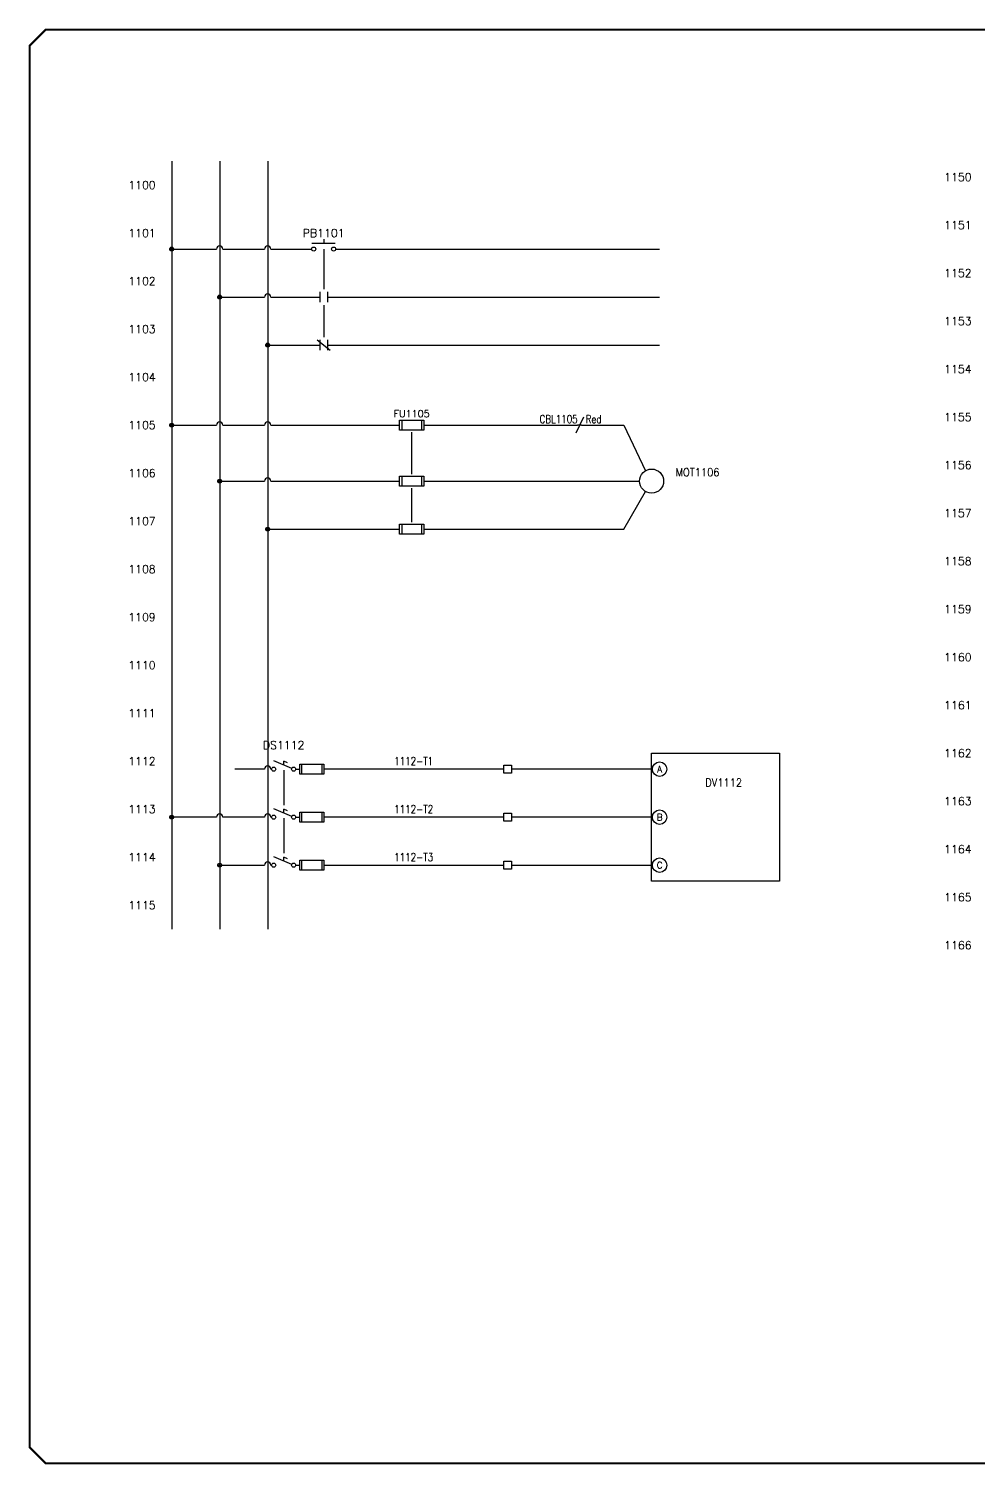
# Model space of a CAD drawing. Header units: inches. Extents: x 0 to 33.5, y 0 to 22.4.
# Drawn here: x 0.02 to 14.85, y 0.02 to 22.44 of the extents above; entities that cross this region are included whole.
import ezdxf
from ezdxf.enums import TextEntityAlignment as Align

# ---------------------------------------------------------------- set-up
doc = ezdxf.new("R2010")
doc.units = ezdxf.units.IN
doc.header["$MEASUREMENT"] = 0
for name, color, linetype in [('BLK_', 7, 'Continuous'), ('BRN_', 7, 'Continuous'), ('GRY_', 7, 'Continuous'), ('LINK', 9, 'Continuous'), ('MISC', 7, 'Continuous'), ('SYMS', 7, 'Continuous'), ('TAGS', 150, 'Continuous'), ('TERMS', 123, 'Continuous'), ('TITLE', 7, 'Continuous'), ('WIREFIXED', 7, 'Continuous'), ('WIRES', 7, 'Continuous')]:
    doc.layers.add(name, color=color, linetype=linetype)
doc.styles.add('ITALIC', font='ITALIC')
doc.styles.add('SIMPLEX', font='SIMPLEX')
doc.styles.add('WD', font='romans.shx')

# ---------------------------------------------------------------- blocks, each defined once
blk = doc.blocks.new('NO_NUM_acade_title')
at = {"layer": 'TITLE', "const_width": 0.0312}
blk.add_lwpolyline([(30.594, 0.281), (30.594, 22.177), (30.344, 22.427), (0.281, 22.427), (0.031, 22.177), (0.031, 0.281), (0.281, 0.031), (30.344, 0.031)], close=True, dxfattribs=at)
at = {"layer": 'TITLE', "color": 1, "style": 'ITALIC'}
for tag, height, p in [('TITLE#1', 0.125, (32.156, 3.406)), ('TITLE#2', 0.125, (32.156, 3.204)), ('TITLE#3', 0.125, (32.156, 3.001)), ('TITLE#4', 0.125, (32.156, 2.799)), ('DWG#', 0.2, (32.156, 0.826))]:
    blk.add_attdef(tag, text='', height=height, dxfattribs=at).set_placement(p, align=Align.CENTER)
at = {"layer": 'TITLE', "color": 1, "style": 'SIMPLEX'}
blk.add_attdef('CAD#', (30.826, 1.958), '', height=0.0938, rotation=90, dxfattribs=at)
at = {"layer": 'TITLE', "color": 1}
for tag, p, height, style in [('ENGINEER', (31.237, 1.958), 0.0938, 'ITALIC'), ('CHKDBY', (32.424, 1.958), 0.0938, 'ITALIC'), ('JOB#', (31.464, 1.644), 0.0938, 'SIMPLEX'), ('DRAWNBY', (32.494, 1.644), 0.0938, 'ITALIC'), ('SCALE', (31.353, 1.344), 0.0938, 'SIMPLEX'), ('DATE', (32.408, 1.344), 0.0938, 'SIMPLEX'), ('SHTS', (32.532, 0.25), 0.2, 'ITALIC')]:
    blk.add_attdef(tag, p, '', height=height, dxfattribs=dict(at, style=style))
at = {"layer": 'TITLE', "color": 1, "style": 'ITALIC'}
blk.add_attdef('SH#', text='', height=0.2, dxfattribs=at).set_placement((31.881, 0.25), align=Align.RIGHT)
at = {"layer": 'TITLE', "color": 7, "flags": 9}
blk.add_attdef('WD_TB', (31.219, 0.031), '', height=0.125, dxfattribs=at)
blk = doc.blocks.new('WD_MLRH')
at = {"style": 'WD'}
blk.add_attdef('RUNGFIRST', text='', height=0.125, dxfattribs=at).set_placement((-0.25, 0), align=Align.MIDDLE_RIGHT)
at = {"style": 'WD', "flags": 1}
for tag, p in [('RUNGHORV', (-0.25, -0.127)), ('RUNGDIST', (-0.25, -0.2)), ('RUNGCNT', (-0.25, -0.237)), ('RUNGINC', (-0.25, -0.163)), ('WIRE-START', (-0.25, -0.356)), ('WIRE-GSUF', (-0.25, -0.396)), ('PH3SPACE', (-0.25, -0.437)), ('WIREMODE', (-0.25, -0.281)), ('WIREFMT', (-0.25, -0.321))]:
    blk.add_attdef(tag, text='', height=0.025, dxfattribs=at).set_placement(p, align=Align.RIGHT)
blk = doc.blocks.new('WDDOT')
for radius in [0.03, 0.0187, 0.00929]:
    blk.add_circle((0, 0), radius)
blk = doc.blocks.new('HPB11')
for p, q in [((-0.185, 0.094), (0.18, 0.094)), ((0, 0.156), (0, 0.094))]:
    blk.add_line(p, q)
for centre in [(-0.155, 0), (0.155, 0)]:
    blk.add_circle(centre, 0.0322)
at = {"style": 'WD', "width": 0.7}
for tag, p in [('INST', (0, 0.826)), ('LOC', (0, 0.656)), ('DESC1', (0, 0.5)), ('DESC2', (0, 0.344)), ('XREF', (0, -0.219))]:
    blk.add_attdef(tag, text='', height=0.125, dxfattribs=at).set_placement(p, align=Align.CENTER)
at = {"style": 'WD'}
blk.add_attdef('TAG1', text='', height=0.125, dxfattribs=at).set_placement((0, 0.188), align=Align.CENTER)
for tag, p in [('X2LINK', (0, 0.219)), ('X8LINK', (0, 0))]:
    blk.add_attdef(tag, p, '', height=0.01, dxfattribs=at)
for tag, p, height, flags in [('X4TERM01', (-0.188, 0), 0.0125, 1), ('X1TERM02', (0.188, 0), 0.0125, 1), ('FAMILY', (0.205, 0.152), 0.01, 9), ('CONTACT', (0.205, 0.136), 0.01, 1)]:
    blk.add_attdef(tag, p, '', height=height, dxfattribs=dict(at, flags=flags))
at = {"linetype": 'Continuous', "style": 'WD', "flags": 9}
for tag, p in [('ASSYCODE', (0.23, 0.071)), ('MFG', (0.228, 0.089)), ('CAT', (0.23, 0.108))]:
    blk.add_attdef(tag, text='', height=0.01, dxfattribs=at).set_placement(p, align=Align.CENTER)
at = {"linetype": 'Continuous', "style": 'WD', "flags": 8}
blk.add_attdef('TERM01', text='', height=0.125, dxfattribs=at).set_placement((-0.25, -0.031), align=Align.TOP_RIGHT)
blk.add_attdef('TERM02', text='', height=0.125, dxfattribs=at).set_placement((0.25, -0.031), align=Align.TOP_LEFT)
blk = doc.blocks.new('HCR21')
at = {"linetype": 'Continuous'}
for p, q in [((-0.062, 0.08), (-0.062, -0.08)), ((0.062, 0.08), (0.062, -0.08))]:
    blk.add_line(p, q, dxfattribs=at)
at = {"style": 'WD'}
for tag, width, p in [('INST', 0.7, (0, 0.451)), ('TAG2', 0.9, (0, 0.125)), ('LOC', 0.7, (0, 0.281)), ('XREF', 0.7, (0, -0.297)), ('DESC1', 0.7, (0, -0.449)), ('DESC2', 0.7, (0, -0.597)), ('DESC3', 0.7, (0, -0.744))]:
    blk.add_attdef(tag, text='', height=0.125, dxfattribs=dict(at, width=width)).set_placement(p, align=Align.CENTER)
for tag, p, height, flags in [('X4TERM01', (-0.062, 0), 0.0125, 1), ('X1TERM02', (0.062, 0), 0.0125, 1), ('FAMILY', (0.097, 0.053), 0.01, 9), ('CONTACT', (0.097, 0.036), 0.01, 1)]:
    blk.add_attdef(tag, p, '', height=height, dxfattribs=dict(at, flags=flags))
for tag, p in [('X2LINK', (0, 0.125)), ('X8LINK', (0, -0.125))]:
    blk.add_attdef(tag, p, '', height=0.01, dxfattribs=at)
at = {"linetype": 'Continuous', "style": 'WD', "flags": 8}
blk.add_attdef('TERM01', text='', height=0.125, dxfattribs=at).set_placement((-0.125, -0.016), align=Align.TOP_RIGHT)
blk.add_attdef('TERM02', text='', height=0.125, dxfattribs=at).set_placement((0.125, -0.016), align=Align.TOP_LEFT)
blk = doc.blocks.new('HCR22')
at = {"linetype": 'Continuous'}
for p, q in [((-0.1, 0.08), (0.1, -0.08)), ((-0.062, 0.08), (-0.062, -0.08)), ((0.062, 0.08), (0.062, -0.08))]:
    blk.add_line(p, q, dxfattribs=at)
at = {"style": 'WD'}
for tag, width, p in [('INST', 0.7, (0, 0.451)), ('TAG2', 0.9, (0, 0.125)), ('LOC', 0.7, (0, 0.281)), ('XREF', 0.7, (0, -0.297)), ('DESC1', 0.7, (0, -0.449)), ('DESC2', 0.7, (0, -0.597)), ('DESC3', 0.7, (0, -0.744))]:
    blk.add_attdef(tag, text='', height=0.125, dxfattribs=dict(at, width=width)).set_placement(p, align=Align.CENTER)
for tag, p, height, flags in [('X4TERM01', (-0.062, 0), 0.0125, 1), ('X1TERM02', (0.062, 0), 0.0125, 1), ('FAMILY', (0.097, 0.036), 0.01, 9), ('CONTACT', (0.097, 0.02), 0.01, 1)]:
    blk.add_attdef(tag, p, '', height=height, dxfattribs=dict(at, flags=flags))
for tag, p in [('X2LINK', (0, 0.125)), ('X8LINK', (0, -0.125))]:
    blk.add_attdef(tag, p, '', height=0.01, dxfattribs=at)
at = {"linetype": 'Continuous', "style": 'WD', "flags": 8}
blk.add_attdef('TERM01', text='', height=0.125, dxfattribs=at).set_placement((-0.125, -0.016), align=Align.TOP_RIGHT)
blk.add_attdef('TERM02', text='', height=0.125, dxfattribs=at).set_placement((0.125, -0.016), align=Align.TOP_LEFT)
blk = doc.blocks.new('HMO13')
blk.add_circle((0, 0), 0.188)
at = {"style": 'WD'}
for tag, p, width in [('INST', (0.381, 0.403), 0.7), ('LOC', (0.381, 0.234), 0.7), ('TAG1', (0.375, 0.077), 0.9), ('DESC1', (0.376, -0.079), 0.9), ('DESC2', (0.376, -0.235), 0.9), ('RATING3', (0.375, -0.548), 0.8), ('DESC3', (0.376, -0.391), 0.9), ('RATING4', (0.375, -0.704), 0.8), ('WDTAGALT', (0.375, -0.875), 0.7)]:
    blk.add_attdef(tag, p, '', height=0.125, dxfattribs=dict(at, width=width))
at = {"style": 'WD', "width": 0.8}
blk.add_attdef('RATING1', text='', height=0.1, dxfattribs=at).set_placement((0, 0), align=Align.CENTER)
at = {"style": 'WD', "flags": 1}
for tag, p in [('X4TERM02', (-0.188, 0)), ('X0TERM01', (-0.094, 0.162)), ('X0TERM03', (-0.094, -0.162)), ('X0TERM04', (0.133, -0.133))]:
    blk.add_attdef(tag, p, '', height=0.0125, dxfattribs=at)
at = {"linetype": 'Continuous', "style": 'WD', "flags": 9}
blk.add_attdef('ASSYCODE', text='', height=0.01, dxfattribs=at).set_placement((0, 0.125), align=Align.CENTER)
at = {"style": 'WD', "flags": 9}
blk.add_attdef('FAMILY', text='', height=0.01, dxfattribs=at).set_placement((-0.005, 0.17), align=Align.CENTER)
at = {"linetype": 'Continuous', "style": 'WD', "flags": 1}
for tag, p in [('MFG', (0, 0.14)), ('CAT', (0, 0.159))]:
    blk.add_attdef(tag, text='', height=0.01, dxfattribs=at).set_placement(p, align=Align.MIDDLE)
at = {"style": 'WD', "width": 0.8}
blk.add_attdef('RATING2', text='', height=0.1, dxfattribs=at).set_placement((0, -0.031), align=Align.TOP_CENTER)
blk = doc.blocks.new('HFU1')
for p, q in [((-0.188, -0.078), (-0.188, 0.078)), ((-0.188, 0.078), (0.188, 0.078)), ((-0.156, 0.078), (-0.156, -0.078)), ((0.156, 0.078), (0.156, -0.078)), ((0.188, 0.078), (0.188, -0.078)), ((0.188, -0.078), (-0.188, -0.078))]:
    blk.add_line(p, q)
at = {"style": 'WD'}
blk.add_attdef('TAG1', text='', height=0.109, dxfattribs=at).set_placement((0, 0.125), align=Align.CENTER)
at = {"style": 'WD', "width": 0.7}
for tag, p in [('INST', (0, 0.366)), ('LOC', (0, 0.281)), ('DESC1', (0.008, -0.228)), ('DESC2', (0.008, -0.322)), ('DESC3', (0.008, -0.406))]:
    blk.add_attdef(tag, text='', height=0.0625, dxfattribs=at).set_placement(p, align=Align.CENTER)
at = {"linetype": 'Continuous', "style": 'WD', "flags": 9}
for tag, p in [('ASSYCODE', (0.157, 0.251)), ('MFG', (0.156, 0.083)), ('CAT', (0.156, 0.102))]:
    blk.add_attdef(tag, text='', height=0.01, dxfattribs=at).set_placement(p, align=Align.CENTER)
at = {"style": 'WD'}
for tag, p, height, flags in [('X4TERM01', (-0.188, 0), 0.0109, 1), ('FAMILY', (0.129, 0.108), 0.01, 9), ('X1TERM02', (0.188, 0), 0.0109, 1)]:
    blk.add_attdef(tag, p, '', height=height, dxfattribs=dict(at, flags=flags))
at = {"style": 'WD', "width": 0.7}
blk.add_attdef('RATING1', text='', height=0.0938, dxfattribs=at).set_placement((0, 0), align=Align.MIDDLE_CENTER)
at = {"style": 'WD'}
for tag, p in [('X2LINK', (0, 0.109)), ('X8LINK', (0, -0.109))]:
    blk.add_attdef(tag, p, '', height=0.01, dxfattribs=at)
at = {"linetype": 'Continuous', "style": 'WD', "flags": 8}
blk.add_attdef('TERM01', text='', height=0.0625, dxfattribs=at).set_placement((-0.25, -0.016), align=Align.TOP_RIGHT)
blk.add_attdef('TERM02', text='', height=0.0625, dxfattribs=at).set_placement((0.25, -0.016), align=Align.TOP_LEFT)
blk = doc.blocks.new('HFU2')
for p, q in [((-0.188, -0.078), (-0.188, 0.078)), ((-0.188, 0.078), (0.188, 0.078)), ((-0.156, 0.078), (-0.156, -0.078)), ((0.156, 0.078), (0.156, -0.078)), ((0.188, 0.078), (0.188, -0.078)), ((0.188, -0.078), (-0.188, -0.078))]:
    blk.add_line(p, q)
at = {"style": 'WD', "width": 0.7}
for tag, p in [('INST', (0, 0.366)), ('LOC', (0, 0.281)), ('DESC1', (-0.007, -0.228)), ('DESC2', (-0.007, -0.322)), ('DESC3', (-0.007, -0.406))]:
    blk.add_attdef(tag, text='', height=0.0625, dxfattribs=at).set_placement(p, align=Align.CENTER)
at = {"linetype": 'Continuous', "style": 'WD', "flags": 9}
for tag, p in [('FAMILY', (0.157, 0.251)), ('ASSYCODE', (0.188, 0.235)), ('MFG', (0.156, 0.083)), ('CAT', (0.156, 0.102))]:
    blk.add_attdef(tag, text='', height=0.01, dxfattribs=at).set_placement(p, align=Align.CENTER)
at = {"style": 'WD', "flags": 1}
for tag, p in [('X4TERM01', (-0.188, 0)), ('X1TERM02', (0.188, 0))]:
    blk.add_attdef(tag, p, '', height=0.01, dxfattribs=at)
at = {"style": 'WD', "width": 0.7}
blk.add_attdef('RATING1', text='', height=0.0938, dxfattribs=at).set_placement((0, 0), align=Align.MIDDLE_CENTER)
at = {"style": 'WD'}
blk.add_attdef('TAG2', text='', height=0.0938, dxfattribs=at).set_placement((0, 0.125), align=Align.CENTER)
for tag, p in [('X2LINK', (0, 0.109)), ('X8LINK', (0, -0.109))]:
    blk.add_attdef(tag, p, '', height=0.01, dxfattribs=at)
at = {"linetype": 'Continuous', "style": 'WD', "flags": 8}
blk.add_attdef('TERM01', text='', height=0.0625, dxfattribs=at).set_placement((-0.25, -0.016), align=Align.TOP_RIGHT)
blk.add_attdef('TERM02', text='', height=0.0625, dxfattribs=at).set_placement((0.25, -0.016), align=Align.TOP_LEFT)
blk = doc.blocks.new('HW01')
for p, q in [((0.062, 0.125), (-0.062, -0.125)), ((0.031, 0), (-0.031, 0))]:
    blk.add_line(p, q)
at = {"style": 'WD', "width": 0.7, "flags": 1}
for tag, p in [('INST', (0, 0.357)), ('LOC', (0, 0.188)), ('XREF', (0, -0.3)), ('DESC1', (0, -0.456)), ('DESC2', (0, -0.613))]:
    blk.add_attdef(tag, text='', height=0.125, dxfattribs=at).set_placement(p, align=Align.CENTER)
at = {"style": 'WD', "width": 0.8}
blk.add_attdef('TAG1', text='', height=0.125, dxfattribs=at).set_placement((-0.031, 0.031), align=Align.RIGHT)
at = {"style": 'WD', "flags": 1}
for tag, p in [('X4TERM01', (-0.031, 0)), ('X1TERM01', (0.031, 0))]:
    blk.add_attdef(tag, p, '', height=0.0125, dxfattribs=at)
at = {"linetype": 'Continuous', "style": 'WD', "flags": 9}
blk.add_attdef('ASSYCODE', text='', height=0.01, dxfattribs=at).set_placement((0.029, 0.042), align=Align.CENTER)
at = {"style": 'WD'}
for tag, p in [('X2LINK', (0, 0.125)), ('X8LINK', (0, -0.125))]:
    blk.add_attdef(tag, p, '', height=0.01, dxfattribs=at)
at = {"style": 'WD', "flags": 9}
blk.add_attdef('FAMILY', text='', height=0.01, dxfattribs=at).set_placement((0.023, 0.118), align=Align.CENTER)
at = {"style": 'WD', "width": 0.8}
blk.add_attdef('RATING1', (0.094, 0.031), '', height=0.125, dxfattribs=at)
at = {"style": 'WD', "width": 0.8, "flags": 1}
blk.add_attdef('MFG', text='', height=0.0938, dxfattribs=at).set_placement((-0.125, -0.031), align=Align.TOP_RIGHT)
blk.add_attdef('CAT', text='', height=0.0938, dxfattribs=at).set_placement((0.031, -0.031), align=Align.TOP_LEFT)
blk = doc.blocks.new('*U24')
blk.add_lwpolyline([(0, 0.25), (2, 0.25), (2, -1.75), (0, -1.75)], close=True)
for centre in [(0.125, 0), (0.125, -0.75), (0.125, -1.5)]:
    blk.add_circle(centre, 0.113)
at = {"style": 'WD', "flags": 8}
for tag, p in [('TERM01', (0.125, 0)), ('TERM02', (0.125, -0.75)), ('TERM03', (0.125, -1.5))]:
    blk.add_attdef(tag, text='', height=0.1, dxfattribs=at).set_placement(p, align=Align.MIDDLE_CENTER)
at = {"style": 'WD', "flags": 1}
for tag, p in [('X4TERM01', (0, 0)), ('X4TERM02', (0, -0.75)), ('X4TERM03', (0, -1.5))]:
    blk.add_attdef(tag, p, '', height=0.025, dxfattribs=at)
at = {"linetype": 'Continuous', "style": 'WD', "flags": 9}
blk.add_attdef('ASSYCODE', text='', height=0.01, dxfattribs=at).set_placement((0.109, 0.166), align=Align.CENTER)
at = {"style": 'WD', "flags": 9}
blk.add_attdef('FAMILY', text='', height=0.01, dxfattribs=at).set_placement((0.104, 0.211), align=Align.CENTER)
at = {"linetype": 'Continuous', "style": 'WD', "flags": 1}
for tag, p in [('MFG', (0.109, 0.181)), ('CAT', (0.109, 0.2))]:
    blk.add_attdef(tag, text='', height=0.01, dxfattribs=at).set_placement(p, align=Align.MIDDLE)
at = {"style": 'WD'}
for tag, width, p in [('INST', 0.9, (1.131, 0.083)), ('LOC', 0.9, (1.131, -0.087)), ('TAG1', 0.9, (1.125, -0.272)), ('RATING1', 0.7, (1.131, -0.542)), ('RATING2', 0.7, (1.131, -0.712)), ('RATING3', 0.7, (1.131, -0.881)), ('RATING4', 0.7, (1.131, -1.051))]:
    blk.add_attdef(tag, text='', height=0.125, dxfattribs=dict(at, width=width)).set_placement(p, align=Align.CENTER)
for tag, p, width in [('DESC1', (2.25, 0), 0.9), ('DESC2', (2.25, -0.172), 0.9), ('DESC3', (2.25, -0.345), 0.9), ('XREF', (2.258, -0.538), 0.8), ('WDTAGALT', (2.258, -0.71), 0.8)]:
    blk.add_attdef(tag, p, '', height=0.125, dxfattribs=dict(at, width=width))
blk = doc.blocks.new('HDS11F')
for p, q in [((0.126, 0.013), (-0.156, 0.13)), ((0, 0.065), (0, 0.125)), ((0.062, 0.099), (0, 0.125)), ((0.188, 0), (0.25, 0)), ((0.25, -0.078), (0.25, 0.078)), ((0.25, 0.078), (0.625, 0.078)), ((0.281, 0.078), (0.281, -0.078)), ((0.594, 0.078), (0.594, -0.078)), ((0.625, 0.078), (0.625, -0.078)), ((0.625, -0.078), (0.25, -0.078))]:
    blk.add_line(p, q)
for centre in [(-0.155, 0), (0.155, 0)]:
    blk.add_circle(centre, 0.0322)
at = {"style": 'WD', "width": 0.7}
for tag, p in [('INST', (0, 0.951)), ('LOC', (0, 0.781)), ('DESC1', (0, 0.625)), ('DESC2', (0, 0.469)), ('RATING1', (0, 0.156)), ('XREF', (0, -0.236))]:
    blk.add_attdef(tag, text='', height=0.125, dxfattribs=at).set_placement(p, align=Align.CENTER)
at = {"style": 'WD'}
blk.add_attdef('TAG1', text='', height=0.125, dxfattribs=at).set_placement((0, 0.312), align=Align.CENTER)
for tag, p, height, flags in [('X4TERM01', (-0.188, 0), 0.0125, 1), ('FAMILY', (0.206, 0.131), 0.01, 9), ('CONTACT', (0.206, 0.044), 0.01, 9), ('X1TERM02', (0.625, 0), 0.0125, 1)]:
    blk.add_attdef(tag, p, '', height=height, dxfattribs=dict(at, flags=flags))
for tag, p in [('X2LINK', (0, 0.156)), ('X8LINK', (0, -0.016))]:
    blk.add_attdef(tag, p, '', height=0.01, dxfattribs=at)
at = {"linetype": 'Continuous', "style": 'WD', "flags": 9}
for tag, p in [('ASSYCODE', (0.219, 0.062)), ('MFG', (0.228, 0.089)), ('CAT', (0.23, 0.108))]:
    blk.add_attdef(tag, text='', height=0.01, dxfattribs=at).set_placement(p, align=Align.CENTER)
at = {"style": 'WD', "width": 0.7}
blk.add_attdef('RATING2', text='', height=0.125, dxfattribs=at).set_placement((0.438, 0), align=Align.MIDDLE)
at = {"linetype": 'Continuous', "style": 'WD', "flags": 8}
blk.add_attdef('TERM01', text='', height=0.125, dxfattribs=at).set_placement((-0.25, -0.031), align=Align.TOP_RIGHT)
blk.add_attdef('TERM02', text='', height=0.125, dxfattribs=at).set_placement((0.688, -0.031), align=Align.TOP_LEFT)
blk = doc.blocks.new('HDS21F')
for p, q in [((0.126, 0.013), (-0.156, 0.13)), ((0, 0.065), (0, 0.125)), ((0.062, 0.099), (0, 0.125)), ((0.188, 0), (0.25, 0)), ((0.25, -0.078), (0.25, 0.078)), ((0.25, 0.078), (0.625, 0.078)), ((0.281, 0.078), (0.281, -0.078)), ((0.594, 0.078), (0.594, -0.078)), ((0.625, 0.078), (0.625, -0.078)), ((0.625, -0.078), (0.25, -0.078))]:
    blk.add_line(p, q)
for centre in [(-0.155, 0), (0.155, 0)]:
    blk.add_circle(centre, 0.0322)
at = {"style": 'WD', "width": 0.7}
for tag, p in [('INST', (0, 0.951)), ('LOC', (0, 0.781)), ('DESC1', (0, 0.625)), ('DESC2', (0, 0.469)), ('RATING1', (0, 0.156)), ('XREF', (0, -0.236))]:
    blk.add_attdef(tag, text='', height=0.125, dxfattribs=at).set_placement(p, align=Align.CENTER)
at = {"style": 'WD'}
blk.add_attdef('TAG2', text='', height=0.125, dxfattribs=at).set_placement((0, 0.312), align=Align.CENTER)
for tag, p, height, flags in [('X4TERM01', (-0.188, 0), 0.0125, 1), ('FAMILY', (0.206, 0.131), 0.01, 9), ('CONTACT', (0.206, 0.111), 0.01, 9), ('X1TERM02', (0.625, 0), 0.0125, 1)]:
    blk.add_attdef(tag, p, '', height=height, dxfattribs=dict(at, flags=flags))
for tag, p in [('X2LINK', (0, 0.188)), ('X8LINK', (0, -0.016))]:
    blk.add_attdef(tag, p, '', height=0.01, dxfattribs=at)
at = {"style": 'WD', "width": 0.7}
blk.add_attdef('RATING2', text='', height=0.125, dxfattribs=at).set_placement((0.438, 0), align=Align.MIDDLE)
at = {"linetype": 'Continuous', "style": 'WD', "flags": 8}
blk.add_attdef('TERM01', text='', height=0.125, dxfattribs=at).set_placement((-0.25, -0.031), align=Align.TOP_RIGHT)
blk.add_attdef('TERM02', text='', height=0.125, dxfattribs=at).set_placement((0.688, -0.031), align=Align.TOP_LEFT)
blk = doc.blocks.new('HT0001')
for p, q in [((-0.062, 0.062), (0.062, 0.062)), ((-0.062, -0.062), (-0.062, 0.062)), ((0.062, 0.062), (0.062, -0.062)), ((0.062, -0.062), (-0.062, -0.062))]:
    blk.add_line(p, q)
at = {"style": 'WD'}
for tag, p, width in [('INST', (0.062, 0.42), 0.7), ('LOC', (0.062, 0.25), 0.7), ('DESC1', (0.05, -0.385), 0.8)]:
    blk.add_attdef(tag, p, '', height=0.125, dxfattribs=dict(at, width=width))
at = {"style": 'WD', "flags": 1}
for tag, p, height in [('X4TERM01', (-0.062, 0), 0.0125), ('X4TERMDESC01', (-0.055, -0.023), 0.025), ('X2TERMDESC01', (-0.006, 0.029), 0.025), ('STRIPSEQ', (0, 0), 0.00125), ('X2TERM01', (0, 0.062), 0.0125), ('X2PIN01', (0.033, 0.084), 0.0125), ('X1TERMDESC01', (0.039, 0.007), 0.025), ('X1TERM01', (0.062, 0), 0.0125), ('X1PIN01', (0.087, 0.016), 0.0125), ('X4PIN01', (-0.114, -0.038), 0.0125), ('LINKTERM', (0, -0.002), 0.00125), ('X8TERM01', (0, -0.062), 0.0125), ('X8TERMDESC01', (0, -0.054), 0.025), ('X8PIN01', (0.026, -0.096), 0.0125)]:
    blk.add_attdef(tag, p, '', height=height, dxfattribs=at)
at = {"linetype": 'Continuous', "style": 'WD'}
for tag, p, height, width, flags in [('TERM01', (0.062, 0.094), 0.125, 0.8, 8), ('TAGSTRIP', (0.05, -0.229), 0.125, 0.9, 8), ('DESC2', (0.05, -0.541), 0.125, 0.8, 8), ('CAT', (0.213, -0.406), 0.109, 0.8, 1), ('DESC3', (0.05, -0.698), 0.125, 0.8, 8)]:
    blk.add_attdef(tag, p, '', height=height, dxfattribs=dict(at, width=width, flags=flags))
at = {"linetype": 'Continuous', "style": 'WD', "width": 0.8, "flags": 1}
blk.add_attdef('MFG', text='', height=0.109, dxfattribs=at).set_placement((0.088, -0.406), align=Align.RIGHT)
at = {"style": 'WD', "width": 0.7, "flags": 1}
blk.add_attdef('ASSYCODE', (0.062, -0.281), '', height=0.01, dxfattribs=at)
blk = doc.blocks.new('WD_WNH')
at = {"linetype": 'Continuous', "style": 'WD', "width": 0.8}
blk.add_attdef('WIRENO', text='', height=0.125, dxfattribs=at).set_placement((0, 0.062), align=Align.CENTER)
at = {"style": 'WD', "flags": 1}
for tag, p in [('W01USER', (0, 0.078)), ('W02USER', (0, 0.07)), ('W03USER', (0, 0.062)), ('W04USER', (0, 0.055)), ('W05USER', (0, 0.047)), ('W06USER', (0, 0.039)), ('W07USER', (0, 0.031)), ('W08USER', (0, 0.023)), ('W09USER', (0, 0.016)), ('W10USER', (0, 0.008))]:
    blk.add_attdef(tag, text='', height=0.005, dxfattribs=at).set_placement(p, align=Align.CENTER)

msp = doc.modelspace()

# ---------------------------------------------------------------- linework, layer by layer
at = {"layer": 'BLK_'}
msp.add_line((9.75, 10.125), (7.562, 10.125), dxfattribs=at)
at = {"layer": 'BRN_'}
msp.add_line((9.75, 10.875), (7.562, 10.875), dxfattribs=at)
at = {"layer": 'GRY_'}
msp.add_line((7.562, 9.375), (9.75, 9.375), dxfattribs=at)
at = {"layer": 'LINK'}
for points in [[(4.625, 19), (4.625, 18.375)], [(4.625, 18.125), (4.625, 17.625)], [(6, 16.141), (6, 15.484)], [(6, 15.266), (6, 14.734)], [(4, 10.859), (4, 10.312)], [(4, 10.109), (4, 9.562)]]:
    msp.add_lwpolyline(points, dxfattribs=at)
at = {"layer": 'WIRES'}
for p, q in [((2.25, 20.375), (2.25, 8.375)), ((3, 20.375), (3, 8.375)), ((3.75, 20.375), (3.75, 8.375)), ((2.25, 19), (2.95, 19)), ((3.05, 19), (3.7, 19)), ((3.8, 19), (4.438, 19)), ((4.812, 19), (9.875, 19)), ((3, 18.25), (3.7, 18.25)), ((3.8, 18.25), (4.562, 18.25)), ((4.688, 18.25), (9.875, 18.25)), ((3.75, 17.5), (4.562, 17.5)), ((4.688, 17.5), (9.875, 17.5)), ((2.25, 16.25), (2.95, 16.25)), ((3.05, 16.25), (3.7, 16.25)), ((3.8, 16.25), (5.812, 16.25)), ((6.188, 16.25), (8.594, 16.25)), ((8.656, 16.25), (9.317, 16.25)), ((9.317, 16.25), (9.656, 15.537)), ((3, 15.375), (3.7, 15.375)), ((3.8, 15.375), (5.812, 15.375)), ((6.188, 15.375), (9.562, 15.375)), ((9.317, 14.625), (9.656, 15.213)), ((3.75, 14.625), (5.812, 14.625)), ((6.188, 14.625), (9.317, 14.625)), ((3.7, 10.875), (3.235, 10.875)), ((3.812, 10.875), (3.8, 10.875)), ((7.438, 10.875), (4.625, 10.875)), ((2.95, 10.125), (2.25, 10.125)), ((3.7, 10.125), (3.05, 10.125)), ((3.812, 10.125), (3.8, 10.125)), ((7.438, 10.125), (4.625, 10.125)), ((3, 9.375), (3.7, 9.375)), ((3.8, 9.375), (3.812, 9.375)), ((4.625, 9.375), (7.438, 9.375))]:
    msp.add_line(p, q, dxfattribs=at)
for centre in [(3, 19), (3.75, 19), (3.75, 18.25), (3, 16.25), (3.75, 16.25), (3.75, 15.375), (3.75, 10.875), (3, 10.125), (3.75, 10.125), (3.75, 9.375)]:
    msp.add_arc(centre, 0.05, 0, 180, dxfattribs=at)

# ---------------------------------------------------------------- block references
msp.add_blockref('NO_NUM_acade_title', (0, 0))
for p, values in [((15, 20.125), {'RUNGFIRST': '1150'}), ((2.25, 20), {'RUNGFIRST': '1100'})]:
    msp.add_blockref('WD_MLRH', p).add_auto_attribs(values)
at = {"layer": 'SYMS'}
ref = msp.add_blockref('HPB11', (4.625, 19), dxfattribs=at)
ref.add_attrib('TAG1', 'PB1101', dxfattribs={"layer": 'TAGS', "height": 0.125, "style": 'WD'}).set_placement((4.625, 19.188), align=Align.CENTER)
for name, p in [('WDDOT', (2.25, 19)), ('WDDOT', (3, 18.25)), ('HCR21', (4.625, 18.25)), ('WDDOT', (3.75, 17.5)), ('HCR22', (4.625, 17.5)), ('WDDOT', (2.25, 16.25)), ('WDDOT', (3, 15.375)), ('HFU2', (6, 15.375)), ('WDDOT', (3.75, 14.625)), ('HFU2', (6, 14.625)), ('HT0001', (7.5, 10.875)), ('WDDOT', (2.25, 10.125)), ('HDS21F', (4, 10.125)), ('HT0001', (7.5, 10.125)), ('HDS21F', (4, 9.375)), ('HT0001', (7.5, 9.375)), ('WDDOT', (3, 9.375))]:
    msp.add_blockref(name, p, dxfattribs=at)
ref = msp.add_blockref('HFU1', (6, 16.25), dxfattribs=at)
ref.add_attrib('TAG1', 'FU1105', dxfattribs={"layer": 'TAGS', "height": 0.1094, "style": 'WD'}).set_placement((6, 16.375), align=Align.CENTER)
ref = msp.add_blockref('HW01', (8.625, 16.25), dxfattribs=at)
ref.add_attrib('RATING1', 'Red', (8.719, 16.281), dxfattribs={"layer": 'MISC', "height": 0.125, "style": 'WD', "width": 0.8})
ref.add_attrib('TAG1', 'CBL1105', dxfattribs={"layer": 'TAGS', "height": 0.125, "style": 'WD', "width": 0.8}).set_placement((8.594, 16.281), align=Align.RIGHT)
ref = msp.add_blockref('HMO13', (9.75, 15.375), dxfattribs=at)
ref.add_attrib('TAG1', 'MOT1106', (10.125, 15.452), dxfattribs={"layer": 'TAGS', "height": 0.125, "style": 'WD', "width": 0.9})
ref = msp.add_blockref('HDS11F', (4, 10.875), dxfattribs=at)
ref.add_attrib('TAG1', 'DS1112', dxfattribs={"layer": 'TAGS', "height": 0.125, "style": 'WD'}).set_placement((4, 11.188), align=Align.CENTER)
ref = msp.add_blockref('*U24', (9.75, 10.875), dxfattribs=at)
ref.add_attrib('TAG1', 'DV1112', dxfattribs={"layer": 'TAGS', "height": 0.125, "style": 'WD', "width": 0.9}).set_placement((10.875, 10.603), align=Align.CENTER)
ref.add_attrib('TERM03', 'C', dxfattribs={"layer": 'TERMS', "height": 0.1, "style": 'WD', "flags": 8}).set_placement((9.875, 9.375), align=Align.MIDDLE_CENTER)
ref.add_attrib('TERM02', 'B', dxfattribs={"layer": 'TERMS', "height": 0.1, "style": 'WD', "flags": 8}).set_placement((9.875, 10.125), align=Align.MIDDLE_CENTER)
ref.add_attrib('TERM01', 'A', dxfattribs={"layer": 'TERMS', "height": 0.1, "style": 'WD', "flags": 8}).set_placement((9.875, 10.875), align=Align.MIDDLE_CENTER)
at = {"layer": 'WIREFIXED'}
ref = msp.add_blockref('WD_WNH', (6.031, 10.875), dxfattribs=at)
ref.add_attrib('WIRENOF', '1112-T1', dxfattribs={"linetype": 'Continuous', "height": 0.125, "style": 'WD', "width": 0.8}).set_placement((6.031, 10.938), align=Align.CENTER)
ref = msp.add_blockref('WD_WNH', (6.031, 10.125), dxfattribs=at)
ref.add_attrib('WIRENOF', '1112-T2', dxfattribs={"linetype": 'Continuous', "height": 0.125, "style": 'WD', "width": 0.8}).set_placement((6.031, 10.188), align=Align.CENTER)
ref = msp.add_blockref('WD_WNH', (6.031, 9.375), dxfattribs=at)
ref.add_attrib('WIRENOF', '1112-T3', dxfattribs={"linetype": 'Continuous', "height": 0.125, "style": 'WD', "width": 0.8}).set_placement((6.031, 9.438), align=Align.CENTER)

# ---------------------------------------------------------------- texts
at = {"style": 'WD'}
for s, p in [('1101', (2, 19.25)), ('1151', (14.75, 19.375)), ('1152', (14.75, 18.625)), ('1102', (2, 18.5)), ('1103', (2, 17.75)), ('1153', (14.75, 17.875)), ('1104', (2, 17)), ('1154', (14.75, 17.125)), ('1155', (14.75, 16.375)), ('1105', (2, 16.25)), ('1106', (2, 15.5)), ('1156', (14.75, 15.625)), ('1107', (2, 14.75)), ('1157', (14.75, 14.875)), ('1158', (14.75, 14.125)), ('1108', (2, 14)), ('1109', (2, 13.25)), ('1159', (14.75, 13.375)), ('1110', (2, 12.5)), ('1160', (14.75, 12.625)), ('1161', (14.75, 11.875)), ('1111', (2, 11.75)), ('1112', (2, 11)), ('1162', (14.75, 11.125)), ('1163', (14.75, 10.375)), ('1113', (2, 10.25)), ('1164', (14.75, 9.625)), ('1114', (2, 9.5)), ('1115', (2, 8.75)), ('1165', (14.75, 8.875)), ('1166', (14.75, 8.125))]:
    msp.add_text(s, height=0.125, dxfattribs=at).set_placement(p, align=Align.MIDDLE_RIGHT)

doc.saveas('drawing.dxf')
